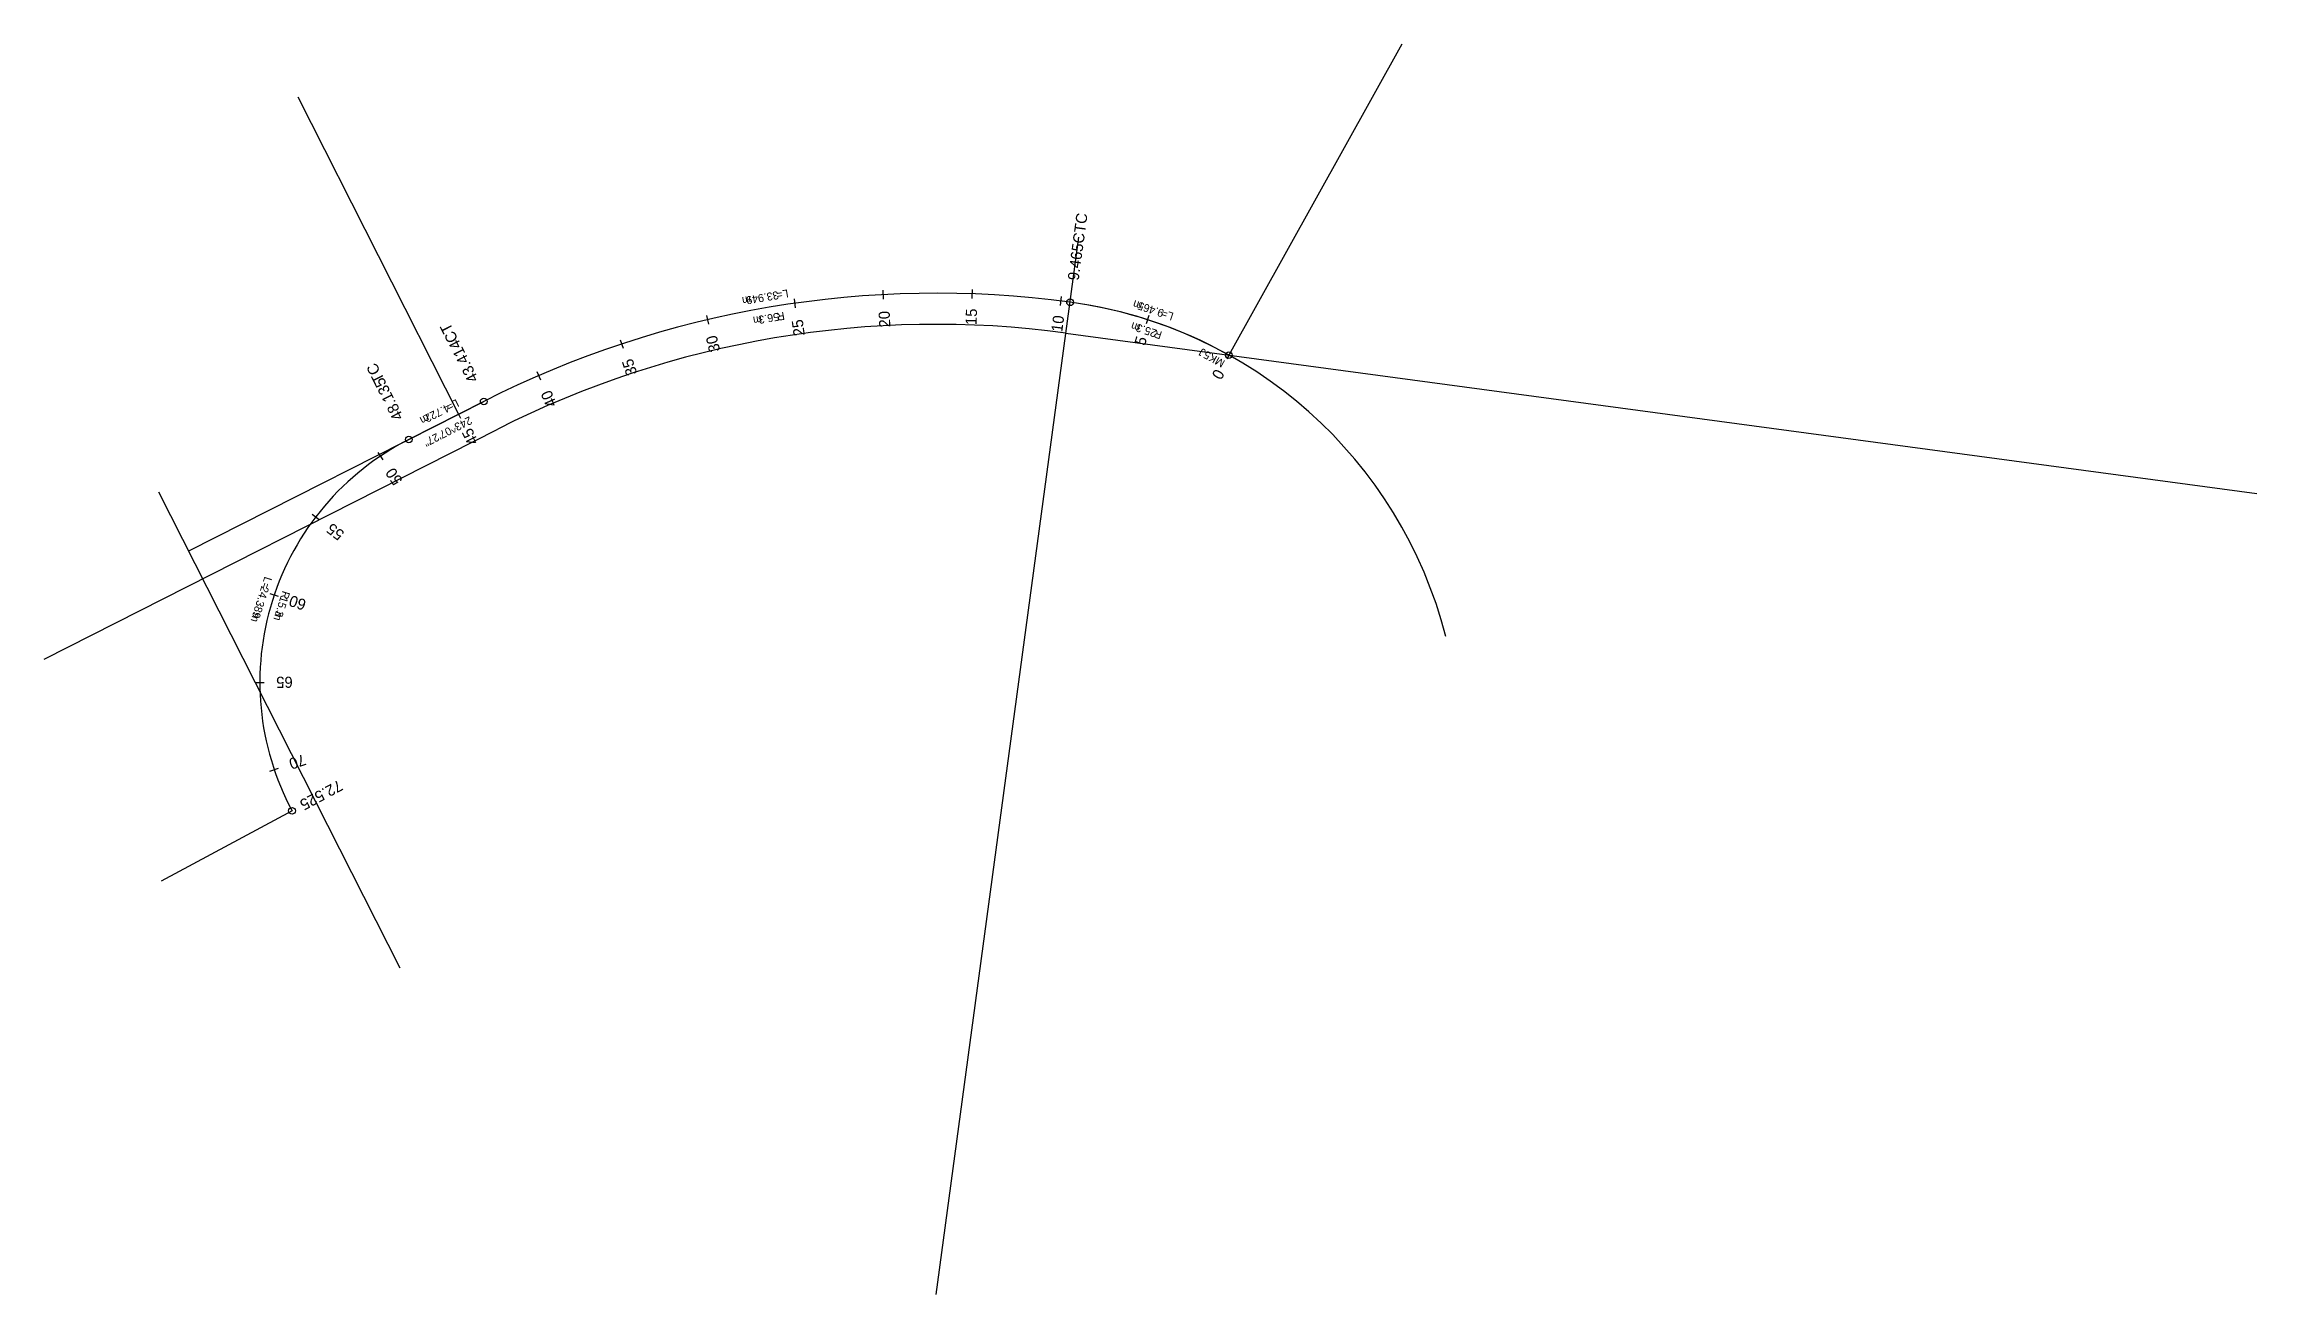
# Model space of a CAD drawing. Extents: x 268860 to 269083, y 5769216 to 5769286.
# Drawn here: x 268860.1 to 268984.6, y 5769216 to 5769286.3 of the extents above; entities that cross this region are included whole.
import ezdxf

# ---------------------------------------------------------------- set-up
doc = ezdxf.new("R2010")
doc.units = 0
for name, color, linetype in [('_CIVIL_CONSTRUCTION', 7, 'Continuous'), ('BNDRY_PROPOSED', 7, 'Continuous'), ('BNDRY_VICTRACK', 7, 'Continuous'), ('COMPONENT_EARTHWORKS_FILL', 7, 'Continuous'), ('CORRIDOR_CTRL_KEY_STATION', 7, 'Continuous'), ('CORRIDOR_CTRL_PARAMETRIC_CONSTRAINT', 7, 'Continuous'), ('EARTHWORKS_BATTER_TOE', 7, 'Continuous'), ('GEOM_HA_CONSTRUCTION', 7, 'Continuous'), ('SUBSURFACE_PAVEMENT_1', 7, 'Continuous'), ('SURFACE_EXISTING_VA', 7, 'Continuous'), ('TEMPLATE_CONTROL_POINT_HORZ', 7, 'Continuous')]:
    doc.layers.add(name, color=color, linetype=linetype)

msp = doc.modelspace()

# ---------------------------------------------------------------- linework, layer by layer
at = {"layer": 'BNDRY_VICTRACK'}
for centre in [(268917.83, 5769271.84), (268926.76, 5769268.87), (268884.86, 5769266.26), (268880.65, 5769264.13), (268874.08, 5769243.25)]:
    msp.add_circle(centre, 0.188, dxfattribs=at)
at = {"layer": 'CORRIDOR_CTRL_KEY_STATION'}
msp.add_line((268884.86, 5769266.26), (268880.65, 5769264.13), dxfattribs=at)
for centre, radius, start, end in [((268910.31, 5769216.05), 56.3, 82.327, 116.8759), ((268914.45, 5769246.77), 25.3, 60.8916, 82.327), ((268887.57, 5769250.48), 15.3, 116.8759, 208.2097)]:
    msp.add_arc(centre, radius, start, end, dxfattribs=at)
at = {"layer": 'CORRIDOR_CTRL_PARAMETRIC_CONSTRAINT'}
for p, q in [((268936.49, 5769286.35), (268926.76, 5769268.87)), ((268874.41, 5769283.39), (268883.45, 5769265.55)), ((268910.31, 5769216.05), (268918.32, 5769275.51)), ((268917.6, 5769270.11), (268984.56, 5769261.09)), ((268868.28, 5769257.86), (268884.86, 5769266.26)), ((268880.65, 5769264.13), (268884.86, 5769266.26)), ((268860.15, 5769251.78), (268885.65, 5769264.7)), ((268880.17, 5769234.4), (268866.6, 5769261.16)), ((268874.08, 5769243.25), (268866.73, 5769239.3))]:
    msp.add_line(p, q, dxfattribs=at)
for centre, radius, start, end in [((268910.31, 5769216.05), 56.3, 82.327, 116.8759), ((268910.31, 5769216.05), 56.3, 82.327, 116.8759), ((268914.45, 5769246.77), 25.3, 14.3873, 82.327), ((268914.45, 5769246.77), 25.3, 60.8916, 82.327), ((268910.31, 5769216.05), 54.55, 82.327, 116.8759), ((268887.57, 5769250.48), 15.3, 116.8759, 208.2097)]:
    msp.add_arc(centre, radius, start, end, dxfattribs=at)
at = {"layer": 'GEOM_HA_CONSTRUCTION'}
for p, q in [((268902.31, 5769272.03), (268902.38, 5769271.53)), ((268907.31, 5769272.52), (268907.33, 5769272.02)), ((268912.33, 5769272.56), (268912.31, 5769272.06)), ((268917.33, 5769272.16), (268917.27, 5769271.66)), ((268897.38, 5769271.1), (268897.49, 5769270.61)), ((268922.26, 5769271.1), (268922.1, 5769270.62)), ((268892.54, 5769269.73), (268892.7, 5769269.26)), ((268926.88, 5769269.09), (268926.64, 5769268.65)), ((268887.85, 5769267.94), (268888.05, 5769267.48)), ((268883.33, 5769265.77), (268883.56, 5769265.32)), ((268878.9, 5769263.4), (268879.18, 5769262.98)), ((268875.22, 5769259.93), (268875.61, 5769259.63)), ((268872.84, 5769255.47), (268873.31, 5769255.31)), ((268872.02, 5769250.47), (268872.52, 5769250.47)), ((268872.84, 5769245.48), (268873.32, 5769245.64))]:
    msp.add_line(p, q, dxfattribs=at)

# ---------------------------------------------------------------- texts
at = {"layer": '_CIVIL_CONSTRUCTION'}
for s, rotation, p in [('m', 189.6015, (268900.47, 5769271.1)), ('56.3', 189.6015, (268901.43, 5769271.26)), ('R', 189.6015, (268901.74, 5769271.31)), ('m', 161.6093, (268921.82, 5769270.58)), ('25.3', 161.6093, (268922.74, 5769270.28)), ('R', 161.6093, (268923.04, 5769270.18)), ('m', 252.5428, (268873.18, 5769254.5)), ('15.3', 252.5428, (268873.45, 5769255.35)), ('R', 252.5428, (268873.55, 5769255.65))]:
    msp.add_text(s, height=0.45, rotation=rotation, dxfattribs=at).set_placement(p)
at = {"layer": 'BNDRY_PROPOSED'}
for s, rotation, p in [('CTC', 82.327, (268918.59, 5769275.11)), ('9.465', 82.327, (268918.31, 5769273.04)), ('CT', 116.8759, (268883.44, 5769269.75)), ('43.414', 116.8759, (268884.58, 5769267.52)), ('TC', 116.8759, (268879.3, 5769267.49)), ('48.135', 116.8759, (268880.36, 5769265.39))]:
    msp.add_text(s, height=0.625, rotation=rotation, dxfattribs=at).set_placement(p)
at = {"layer": 'COMPONENT_EARTHWORKS_FILL'}
msp.add_text('MK5J', height=0.45, rotation=150.8916, dxfattribs=at).set_placement((268926.58, 5769268.54))
at = {"layer": 'EARTHWORKS_BATTER_TOE'}
for s, p in [('4.722', (268882.82, 5769266.15)), ('L=', (268883.32, 5769266.41)), ('m', (268881.67, 5769265.57))]:
    msp.add_text(s, height=0.45, rotation=206.8759, dxfattribs=at).set_placement(p)
at = {"layer": 'SUBSURFACE_PAVEMENT_1'}
msp.add_text('243^07\'27"', height=0.45, rotation=206.8759, dxfattribs=at).set_placement((268884.06, 5769265.44))
at = {"layer": 'SURFACE_EXISTING_VA'}
for s, rotation, p in [('m', 189.6015, (268899.85, 5769272.21)), ('33.949', 189.6015, (268901.4, 5769272.47)), ('L=', 189.6015, (268901.95, 5769272.57)), ('m', 161.6093, (268921.93, 5769271.81)), ('9.465', 161.6093, (268923.15, 5769271.41)), ('L=', 161.6093, (268923.69, 5769271.23)), ('24.389', 252.5428, (268872.37, 5769255.92)), ('L=', 252.5428, (268872.54, 5769256.45)), ('m', 252.5428, (268871.9, 5769254.42))]:
    msp.add_text(s, height=0.45, rotation=rotation, dxfattribs=at).set_placement(p)
at = {"layer": 'TEMPLATE_CONTROL_POINT_HORZ'}
for s, rotation, p in [('25', 98.1366, (268902.92, 5769269.99)), ('20', 93.0481, (268907.73, 5769270.44)), ('15', 87.9597, (268912.57, 5769270.55)), ('10', 82.8712, (268917.39, 5769270.14)), ('30', 103.225, (268898.16, 5769269.12)), ('5', 72.2148, (268922.03, 5769269.36)), ('35', 108.3134, (268893.5, 5769267.84)), ('40', 113.4019, (268888.99, 5769266.1)), ('0', 60.8916, (268926.32, 5769267.43)), ('45', 116.8759, (268884.58, 5769264)), ('50', 123.8588, (268880.33, 5769261.83)), ('55', 142.5829, (268877.07, 5769258.9)), ('60', 161.307, (268874.93, 5769255.09)), ('65', 180.0311, (268874.12, 5769250.79)), ('70', 198.7552, (268874.73, 5769246.45)), ('72.525', 208.2097, (268876.71, 5769245.01))]:
    msp.add_text(s, height=0.625, rotation=rotation, dxfattribs=at).set_placement(p)

doc.saveas('drawing.dxf')
